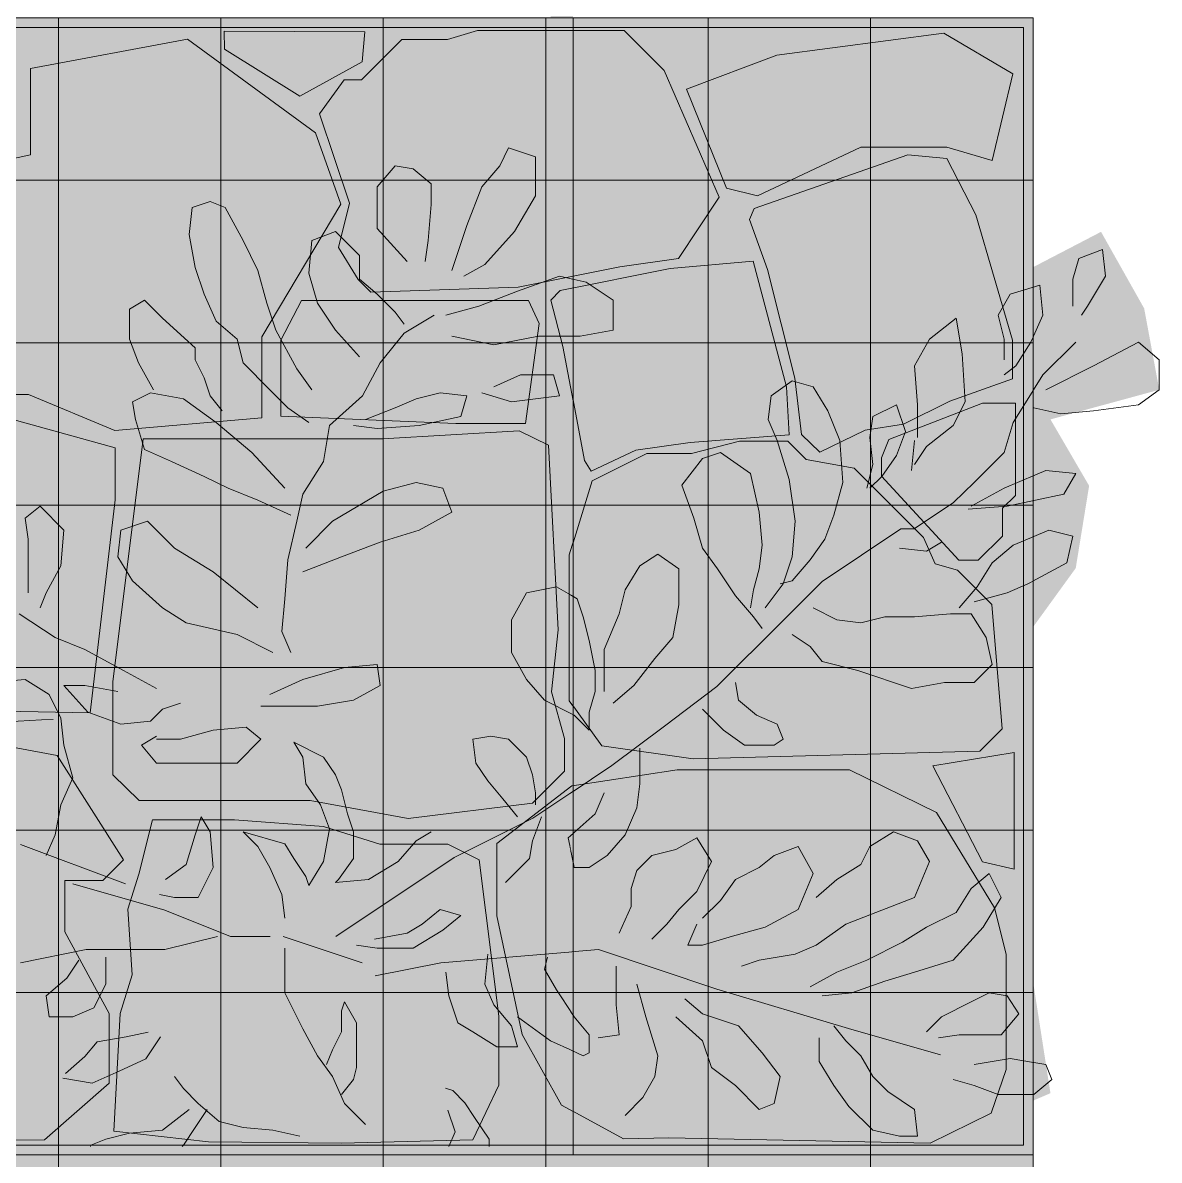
# Model space of a CAD drawing. Header units: centimetres. Extents: x -4381 to 5639, y -3920 to 4826.
# Drawn here: x 191.246 to 191.989, y 5.41 to 6.153 of the extents above; entities that cross this region are included whole.
import ezdxf
from ezdxf.xclip import XClip

# ---------------------------------------------------------------- set-up
doc = ezdxf.new("R2010")
doc.units = ezdxf.units.CM
doc.header["$MEASUREMENT"] = 0
doc.header["$XCLIPFRAME"] = 0
doc.set_wipeout_variables(frame=1)
doc.linetypes.add('Wipeout_Contour', pattern=[100, 0, -100])
for name, color, linetype, lineweight, true_color in [('00-TREES_Pen_No__184', 7, 'Continuous', 5, 0xc5d295), ('cad-block.com_Pen_No__62', 7, 'Continuous', 5, 0xaaaaaa), ('hatch stone_Pen_No__254', 7, 'Continuous', 13, 0xe8e8e8), ('Mur de clôture_Pen_No__178', 7, 'Continuous', 5, 0xbda888)]:
    doc.layers.add(name, color=color, linetype=linetype, lineweight=lineweight, true_color=true_color)
for name, color, linetype, lineweight in [('0_Pen_No__1', 7, 'Continuous', 5), ('Mur de clôture_Pen_No__1', 7, 'Continuous', 5), ('Mur de clôture_Pen_No__2', 8, 'Continuous', 5), ('Mur de clôture_Pen_No__7', 7, 'Continuous', 5), ('net_Pen_No__1', 7, 'Continuous', 5)]:
    doc.layers.add(name, color=color, linetype=linetype, lineweight=lineweight)
doc.layers.add('Drawing & Figure', color=7, linetype='Continuous')
doc.layers.add('Mur de clôture', color=7, linetype='Continuous')

# ---------------------------------------------------------------- blocks, each defined once
blk = doc.blocks.new('Drawing_15_15', base_point=(-267.67341, 10.61787))
at = {"layer": 'hatch stone_Pen_No__254', "linetype": 'Continuous', "ltscale": 10}
for points in [[(191.20504, 5.91005), (191.25031, 5.91005), (191.30668, 5.88656), (191.40262, 5.89481), (191.40262, 5.94782), (191.45423, 6.03441), (191.43775, 6.08115), (191.35406, 6.1422), (191.25153, 6.12313), (191.25161, 6.06662), (191.20788, 6.0574), (191.19728, 6.0038), (191.19123, 5.98993)], [(191.37797, 6.1475), (191.3782, 6.13576), (191.42745, 6.10501), (191.4682, 6.12752), (191.46991, 6.14709)], [(191.47398, 5.97694), (191.57019, 5.98021), (191.63668, 5.99355), (191.67501, 5.99885), (191.70149, 6.03909), (191.66566, 6.12175), (191.63953, 6.14788), (191.54356, 6.14788), (191.5241, 6.14211), (191.49423, 6.14211), (191.46789, 6.11577), (191.45659, 6.11577), (191.44041, 6.09361), (191.45994, 6.03513), (191.45276, 6.00617), (191.46559, 5.98533)], [(191.72651, 6.04002), (191.79414, 6.07178), (191.85031, 6.07178), (191.87989, 6.06296), (191.89358, 6.11972), (191.84836, 6.14616), (191.73919, 6.1319), (191.68026, 6.10972), (191.70627, 6.04497)], [(191.75535, 5.88399), (191.76742, 5.87249), (191.79705, 5.88682), (191.82198, 5.89058), (191.85233, 5.90577), (191.89323, 5.92031), (191.89323, 5.9456), (191.8692, 6.02751), (191.85037, 6.06421), (191.8248, 6.06672), (191.72449, 6.03169), (191.72132, 6.02449), (191.7331, 5.99178), (191.75108, 5.92077)], [(191.61359, 5.86684), (191.61782, 5.85999), (191.64715, 5.8736), (191.68261, 5.87865), (191.74733, 5.88373), (191.74554, 5.91503), (191.72369, 5.9972), (191.6695, 5.99241), (191.59767, 5.97794), (191.59148, 5.97175), (191.59932, 5.94138)], [(191.4152, 5.896), (191.52955, 5.89116), (191.57499, 5.89116), (191.5839, 5.95643), (191.57706, 5.97144), (191.42867, 5.97144), (191.4152, 5.94553)], [(191.16558, 5.70439), (191.29051, 5.702), (191.3069, 5.84113), (191.3069, 5.87529), (191.20213, 5.90416), (191.13422, 5.95207), (191.11869, 5.9566), (191.06511, 5.92218), (191.0082, 5.8391), (191.0082, 5.73972), (191.02029, 5.72178), (191.07625, 5.69866), (191.09975, 5.71039)], [(191.80771, 5.85677), (191.85822, 5.80173), (191.87092, 5.80173), (191.88673, 5.81754), (191.88673, 5.83569), (191.89518, 5.84414), (191.89518, 5.90441), (191.87367, 5.90441), (191.81244, 5.88058), (191.80771, 5.86875)], [(191.30542, 5.66158), (191.32252, 5.64479), (191.43425, 5.64479), (191.49837, 5.633), (191.57953, 5.64306), (191.60043, 5.66396), (191.60043, 5.68522), (191.59189, 5.71575), (191.59634, 5.75621), (191.59003, 5.87696), (191.57079, 5.88638), (191.48151, 5.88109), (191.32514, 5.88109), (191.30542, 5.72226)], [(191.68456, 5.67191), (191.87182, 5.677), (191.88648, 5.69165), (191.87983, 5.77289), (191.85742, 5.7953), (191.84278, 5.79936), (191.83514, 5.81661), (191.78984, 5.8619), (191.7584, 5.86759), (191.74648, 5.87951), (191.71479, 5.87951), (191.6834, 5.87145), (191.6544, 5.87145), (191.61867, 5.85354), (191.60352, 5.80531), (191.60352, 5.70979), (191.62494, 5.68051)], [(191.05058, 5.46297), (191.05836, 5.4291), (191.13914, 5.4218), (191.26058, 5.42299), (191.30285, 5.46), (191.30285, 5.50556), (191.27403, 5.55889), (191.27403, 5.59248), (191.2988, 5.59248), (191.31221, 5.60589), (191.26898, 5.67411), (191.18476, 5.68984), (191.1137, 5.70153), (191.09558, 5.69646), (191.08666, 5.68173), (191.08666, 5.61345), (191.07041, 5.57088)], [(191.84117, 5.66728), (191.87369, 5.60464), (191.89431, 5.59981), (191.89431, 5.67605)], [(191.8395, 5.42087), (191.87928, 5.44035), (191.88905, 5.46884), (191.88905, 5.5442), (191.8814, 5.5745), (191.84365, 5.63691), (191.78677, 5.66467), (191.67413, 5.66467), (191.60517, 5.65436), (191.55618, 5.61661), (191.55618, 5.56945), (191.57281, 5.49172), (191.59846, 5.4455), (191.63902, 5.42362), (191.66863, 5.42427)], [(191.30605, 5.42871), (191.36782, 5.42172), (191.45482, 5.42072), (191.54069, 5.42295), (191.55748, 5.45864), (191.55748, 5.50371), (191.54463, 5.60596), (191.52426, 5.61609), (191.47987, 5.61609), (191.44292, 5.62768), (191.38486, 5.632), (191.33123, 5.632), (191.32228, 5.59651), (191.31518, 5.57377), (191.31805, 5.53086), (191.31007, 5.50543)]]:
    blk.add_hatch(color=256, dxfattribs=at).paths.add_polyline_path(points)
at = {"layer": '0_Pen_No__1', "linetype": 'Continuous', "ltscale": 10}
for p, q in [((191.9365, 5.99903), (191.9521, 6.00488)), ((191.9521, 6.00488), (191.95405, 5.98732)), ((191.9326, 5.98537), (191.9365, 5.99903)), ((191.9326, 5.9678), (191.9326, 5.98537)), ((191.95405, 5.98732), (191.94235, 5.9678)), ((191.91115, 5.98146), (191.9131, 5.96195)), ((191.94235, 5.9678), (191.93845, 5.96195)), ((191.9131, 5.92291), (191.93455, 5.94438)), ((191.94625, 5.92877), (191.97551, 5.94438)), ((191.97551, 5.94438), (191.98916, 5.93267)), ((191.98916, 5.93267), (191.98916, 5.91316)), ((191.91505, 5.91316), (191.94625, 5.92877)), ((191.98916, 5.91316), (191.97551, 5.9034)), ((191.97551, 5.9034), (191.94625, 5.89949)), ((191.94625, 5.89949), (191.9248, 5.89754)), ((191.91505, 5.86046), (191.93455, 5.85851)), ((191.93455, 5.85851), (191.92675, 5.84485)), ((191.917, 5.82143), (191.9326, 5.81753)), ((191.9326, 5.81753), (191.9287, 5.79996)), ((191.91505, 5.47209), (191.91895, 5.46234))]:
    blk.add_line(p, q, dxfattribs=at)
at = {"color": 254, "linetype": 'Wipeout_Contour', "lineweight": 0, "ltscale": 1149.484618}
blk.add_wipeout([(191.59154, 6.15622), (191.60437, 6.15622), (191.60437, 5.41306), (191.60609, 5.41306), (191.60609, 6.15622), (191.59154, 9.65622)], dxfattribs=at).dxf.layer = 'Mur de clôture'
at = {"layer": 'Mur de clôture_Pen_No__2', "linetype": 'Continuous', "ltscale": 10}
blk.add_hatch(color=256, dxfattribs=at).paths.add_polyline_path([(191.59154, 6.15622), (191.60437, 6.15622), (191.60437, 5.41306), (191.60609, 5.41306), (191.60609, 6.15622), (191.59154, 9.65622)])
at = {"color": 254, "linetype": 'Wipeout_Contour', "lineweight": 0, "ltscale": 767.249162}
blk.add_wipeout([(191.60609, 6.15622), (191.60609, 2.14613), (191.90672, 2.11911), (191.90672, 6.15622)], dxfattribs=at).dxf.layer = 'Mur de clôture'
at = {"layer": 'Mur de clôture_Pen_No__178', "linetype": 'Continuous', "ltscale": 10}
blk.add_hatch(color=256, dxfattribs=at).paths.add_polyline_path([(191.60609, 6.15622), (191.60609, 2.14613), (191.90672, 2.11911), (191.90672, 6.15622)])
at = {"layer": '0_Pen_No__1', "linetype": 'Continuous', "ltscale": 10}
for p, q in [((191.61469, 5.98341), (191.63225, 5.9717)), ((191.89164, 5.97561), (191.91115, 5.98146)), ((191.63225, 5.9717), (191.63225, 5.95219)), ((191.88384, 5.96195), (191.89164, 5.97561)), ((191.83898, 5.94633), (191.85654, 5.95999)), ((191.85654, 5.95999), (191.86044, 5.93658)), ((191.88774, 5.94633), (191.88384, 5.96195)), ((191.9131, 5.96195), (191.90529, 5.94438)), ((191.63225, 5.95219), (191.61079, 5.94828)), ((191.82923, 5.92877), (191.83898, 5.94633)), ((191.88774, 5.93267), (191.88774, 5.94633)), ((191.90529, 5.94438), (191.89554, 5.92877)), ((191.86044, 5.93658), (191.86239, 5.90535)), ((191.83118, 5.9034), (191.82923, 5.92877)), ((191.89554, 5.92877), (191.88774, 5.92291)), ((191.73561, 5.90925), (191.74927, 5.91901)), ((191.74927, 5.91901), (191.76292, 5.91511)), ((191.89359, 5.89169), (191.9131, 5.92291)), ((191.76292, 5.91511), (191.77267, 5.89949)), ((191.73366, 5.89364), (191.73561, 5.90925)), ((191.80193, 5.89559), (191.81753, 5.9034)), ((191.81753, 5.9034), (191.82338, 5.88583)), ((191.83118, 5.88193), (191.83118, 5.9034)), ((191.86239, 5.90535), (191.85459, 5.88974)), ((191.77267, 5.89949), (191.78047, 5.87998)), ((191.79998, 5.88193), (191.80193, 5.89559)), ((191.9248, 5.89754), (191.90725, 5.90145)), ((191.73952, 5.87998), (191.73366, 5.89364)), ((191.85459, 5.88974), (191.83703, 5.87608)), ((191.88774, 5.87217), (191.89359, 5.89169)), ((191.80193, 5.86437), (191.79998, 5.88193)), ((191.82338, 5.88583), (191.81753, 5.87022)), ((191.74732, 5.85461), (191.73952, 5.87998)), ((191.78047, 5.87998), (191.78242, 5.85266)), ((191.82923, 5.87998), (191.82728, 5.86046)), ((191.83703, 5.87608), (191.82923, 5.86437)), ((191.6771, 5.85071), (191.69076, 5.86827)), ((191.69076, 5.86827), (191.70246, 5.87217)), ((191.70246, 5.87217), (191.72196, 5.85851)), ((191.81753, 5.87022), (191.80778, 5.85656)), ((191.86824, 5.85266), (191.88774, 5.87217)), ((191.72196, 5.85851), (191.72781, 5.83314)), ((191.79803, 5.84875), (191.80193, 5.86437)), ((191.88774, 5.84875), (191.91505, 5.86046)), ((191.75122, 5.82729), (191.74732, 5.85461)), ((191.78242, 5.85266), (191.77657, 5.83119)), ((191.80778, 5.85656), (191.79998, 5.84875)), ((191.85473, 5.83954), (191.86824, 5.85266)), ((191.68491, 5.82924), (191.6771, 5.85071)), ((191.86629, 5.83704), (191.88774, 5.84875)), ((191.92675, 5.84485), (191.88969, 5.83704)), ((191.82896, 5.82234), (191.85473, 5.83954)), ((191.88969, 5.83704), (191.86434, 5.83509)), ((191.69076, 5.80972), (191.68491, 5.82924)), ((191.72781, 5.83314), (191.72976, 5.81167)), ((191.77657, 5.83119), (191.77072, 5.81558)), ((191.74927, 5.80387), (191.75122, 5.82729)), ((191.76883, 5.78796), (191.82037, 5.82234)), ((191.82037, 5.82234), (191.82896, 5.82234)), ((191.89359, 5.81167), (191.917, 5.82143)), ((191.77072, 5.81558), (191.76097, 5.80192)), ((191.70051, 5.79606), (191.69076, 5.80972)), ((191.72976, 5.81167), (191.72781, 5.79606)), ((191.81948, 5.80972), (191.83703, 5.80777)), ((191.83703, 5.80777), (191.84678, 5.81362)), ((191.87994, 5.79996), (191.89359, 5.81167)), ((191.6498, 5.79801), (191.6615, 5.80582)), ((191.6615, 5.80582), (191.67515, 5.79606)), ((191.74342, 5.7863), (191.74927, 5.80387)), ((191.76097, 5.80192), (191.74927, 5.78825)), ((191.87019, 5.78435), (191.87994, 5.79996)), ((191.9287, 5.79996), (191.90334, 5.7863)), ((191.64005, 5.7824), (191.6498, 5.79801)), ((191.67515, 5.79606), (191.67515, 5.77264)), ((191.71221, 5.7785), (191.70051, 5.79606)), ((191.72781, 5.79606), (191.72391, 5.7824)), ((191.73171, 5.77069), (191.74342, 5.7863)), ((191.74927, 5.78825), (191.74147, 5.7863)), ((191.74307, 5.76218), (191.76883, 5.78796)), ((191.85849, 5.77069), (191.87019, 5.78435)), ((191.90334, 5.7863), (191.88969, 5.78045)), ((191.60884, 5.77654), (191.61274, 5.76483)), ((191.63615, 5.76679), (191.64005, 5.7824)), ((191.72391, 5.76483), (191.71221, 5.7785)), ((191.72391, 5.7824), (191.72196, 5.77069)), ((191.88969, 5.78045), (191.86824, 5.77459)), ((191.67515, 5.77264), (191.67125, 5.75117)), ((191.76292, 5.77069), (191.77852, 5.76288)), ((191.61274, 5.76483), (191.61664, 5.74922)), ((191.6264, 5.74337), (191.63615, 5.76679)), ((191.70012, 5.7192), (191.74307, 5.76218)), ((191.72976, 5.75703), (191.72391, 5.76483)), ((191.77852, 5.76288), (191.79413, 5.76093)), ((191.79413, 5.76093), (191.80973, 5.76483)), ((191.80973, 5.76483), (191.82923, 5.76483)), ((191.82923, 5.76483), (191.85264, 5.76679)), ((191.85264, 5.76679), (191.86629, 5.76679)), ((191.86629, 5.76679), (191.87604, 5.75117)), ((191.61664, 5.74922), (191.61859, 5.73946)), ((191.67125, 5.75117), (191.65955, 5.73751)), ((191.76097, 5.74532), (191.74927, 5.75312)), ((191.87604, 5.75117), (191.87994, 5.73361)), ((191.61859, 5.73946), (191.62054, 5.72971)), ((191.6264, 5.72775), (191.6264, 5.74337)), ((191.76877, 5.73556), (191.76097, 5.74532)), ((191.65955, 5.73751), (191.6459, 5.71995)), ((191.79217, 5.72971), (191.76877, 5.73556)), ((191.87994, 5.73361), (191.86824, 5.7219)), ((191.62054, 5.72971), (191.62054, 5.71604)), ((191.6264, 5.71604), (191.6264, 5.72775)), ((191.82728, 5.718), (191.79217, 5.72971)), ((191.6459, 5.71995), (191.63225, 5.70824)), ((191.66576, 5.69341), (191.70012, 5.7192)), ((191.71416, 5.71019), (191.71221, 5.7219)), ((191.84873, 5.7219), (191.82728, 5.718)), ((191.86824, 5.7219), (191.84873, 5.7219)), ((191.62054, 5.71604), (191.61664, 5.70238)), ((191.72586, 5.70043), (191.71416, 5.71019)), ((191.61664, 5.70238), (191.61664, 5.69067)), ((191.69076, 5.70433), (191.70441, 5.69067)), ((191.73952, 5.69458), (191.72586, 5.70043)), ((191.6314, 5.66763), (191.66576, 5.69341)), ((191.70441, 5.69067), (191.71806, 5.68092)), ((191.74342, 5.68482), (191.73952, 5.69458)), ((191.71806, 5.68092), (191.73757, 5.68092)), ((191.73757, 5.68092), (191.74342, 5.68482)), ((191.6498, 5.66921), (191.6498, 5.67896)), ((191.6498, 5.65555), (191.6498, 5.66921)), ((191.64785, 5.63993), (191.6498, 5.65555)), ((191.6264, 5.64969), (191.62054, 5.63603)), ((191.64005, 5.62237), (191.64785, 5.63993)), ((191.62835, 5.60871), (191.64005, 5.62237)), ((191.6732, 5.61261), (191.68686, 5.62042)), ((191.68686, 5.62042), (191.69661, 5.6048)), ((191.79998, 5.61456), (191.81558, 5.62432)), ((191.81558, 5.62432), (191.83118, 5.61846)), ((191.73757, 5.60871), (191.75317, 5.61456)), ((191.75317, 5.61456), (191.76292, 5.597)), ((191.79413, 5.60285), (191.79998, 5.61456)), ((191.83118, 5.61846), (191.83898, 5.6048)), ((191.61664, 5.6009), (191.62835, 5.60871)), ((191.64785, 5.59895), (191.6576, 5.60871)), ((191.6576, 5.60871), (191.6732, 5.61261)), ((191.72781, 5.6009), (191.73757, 5.60871)), ((191.64395, 5.58724), (191.64785, 5.59895)), ((191.69661, 5.6048), (191.68686, 5.58529)), ((191.71221, 5.59309), (191.72781, 5.6009)), ((191.77852, 5.59309), (191.79413, 5.60285)), ((191.83898, 5.6048), (191.82923, 5.58138)), ((191.70246, 5.57943), (191.71221, 5.59309)), ((191.76292, 5.597), (191.75317, 5.57358)), ((191.76487, 5.58138), (191.77852, 5.59309)), ((191.86629, 5.58724), (191.87799, 5.597)), ((191.87799, 5.597), (191.88579, 5.58138)), ((191.64395, 5.57553), (191.64395, 5.58724)), ((191.68686, 5.58529), (191.67515, 5.57358)), ((191.85654, 5.57163), (191.86629, 5.58724)), ((191.69076, 5.56772), (191.70246, 5.57943)), ((191.82923, 5.58138), (191.80388, 5.57163)), ((191.88579, 5.58138), (191.87409, 5.56187)), ((191.63615, 5.55797), (191.64395, 5.57553)), ((191.67515, 5.57358), (191.66735, 5.56382)), ((191.75317, 5.57358), (191.73171, 5.56187)), ((191.80388, 5.57163), (191.78437, 5.56382)), ((191.83703, 5.56187), (191.85654, 5.57163)), ((191.66735, 5.56382), (191.65955, 5.55601)), ((191.68101, 5.55016), (191.68686, 5.56382)), ((191.73171, 5.56187), (191.71026, 5.55601)), ((191.78437, 5.56382), (191.76487, 5.55016)), ((191.82143, 5.55211), (191.83703, 5.56187)), ((191.87409, 5.56187), (191.85459, 5.5404)), ((191.65955, 5.55601), (191.6576, 5.55406)), ((191.71026, 5.55601), (191.69076, 5.55016)), ((191.62281, 5.54729), (191.70012, 5.52151)), ((191.69076, 5.55016), (191.68101, 5.55016)), ((191.76487, 5.55016), (191.75122, 5.5443)), ((191.79803, 5.5404), (191.82143, 5.55211)), ((191.72781, 5.5404), (191.71611, 5.5365)), ((191.75122, 5.5443), (191.72781, 5.5404)), ((191.77852, 5.53259), (191.79803, 5.5404)), ((191.85459, 5.5404), (191.82923, 5.53259)), ((191.6342, 5.52479), (191.6342, 5.5365)), ((191.76097, 5.52284), (191.77852, 5.53259)), ((191.82923, 5.53259), (191.80973, 5.52674)), ((191.6342, 5.51113), (191.6342, 5.52479)), ((191.64785, 5.52479), (191.6537, 5.50332)), ((191.80973, 5.52674), (191.78827, 5.51893)), ((191.70012, 5.52151), (191.78601, 5.49572)), ((191.78827, 5.51893), (191.76877, 5.51698)), ((191.86629, 5.51308), (191.87799, 5.51893)), ((191.87799, 5.51893), (191.88969, 5.51698)), ((191.88969, 5.51698), (191.89749, 5.50527)), ((191.63615, 5.49161), (191.6342, 5.51113)), ((191.69076, 5.50527), (191.67906, 5.51503)), ((191.84678, 5.50332), (191.86629, 5.51308)), ((191.6537, 5.50332), (191.6615, 5.47795)), ((191.6732, 5.50332), (191.69076, 5.48771)), ((191.71416, 5.49747), (191.69076, 5.50527)), ((191.83703, 5.49356), (191.84678, 5.50332)), ((191.89749, 5.50527), (191.88579, 5.49161)), ((191.72976, 5.4799), (191.71416, 5.49747)), ((191.78437, 5.48771), (191.77657, 5.49747)), ((191.78601, 5.49572), (191.84614, 5.47853)), ((191.61664, 5.4799), (191.61664, 5.49161)), ((191.6225, 5.48966), (191.63615, 5.49161)), ((191.69076, 5.48771), (191.69661, 5.47014)), ((191.76682, 5.48966), (191.76682, 5.47405)), ((191.79413, 5.47795), (191.78437, 5.48771)), ((191.85849, 5.49161), (191.84483, 5.48966)), ((191.88579, 5.49161), (191.85849, 5.49161)), ((191.61274, 5.47795), (191.61664, 5.4799)), ((191.74147, 5.46429), (191.72976, 5.4799)), ((191.6615, 5.47795), (191.65955, 5.46429)), ((191.76682, 5.47405), (191.77657, 5.45843)), ((191.80193, 5.46429), (191.79413, 5.47795)), ((191.86824, 5.47209), (191.89164, 5.476)), ((191.89164, 5.476), (191.91505, 5.47209)), ((191.65955, 5.46429), (191.65175, 5.45063)), ((191.69661, 5.47014), (191.71221, 5.45843)), ((191.73757, 5.44672), (191.74147, 5.46429)), ((191.81168, 5.45453), (191.80193, 5.46429)), ((191.71221, 5.45843), (191.72781, 5.44282)), ((191.77657, 5.45843), (191.78632, 5.44477)), ((191.86824, 5.45843), (191.85459, 5.46234)), ((191.88384, 5.45258), (191.86824, 5.45843)), ((191.91895, 5.46234), (191.90725, 5.45258)), ((191.65175, 5.45063), (191.64005, 5.43892)), ((191.82923, 5.44282), (191.81168, 5.45453)), ((191.90725, 5.45258), (191.88384, 5.45258)), ((191.72781, 5.44282), (191.73757, 5.44672)), ((191.78632, 5.44477), (191.80193, 5.42916)), ((191.83118, 5.42526), (191.82923, 5.44282)), ((191.80193, 5.42916), (191.81948, 5.42526)), ((191.81948, 5.42526), (191.83118, 5.42526))]:
    blk.add_line(p, q, dxfattribs=at)
at = {"layer": 'cad-block.com_Pen_No__62', "linetype": 'Continuous', "ltscale": 10, "flags": 128}
for points in [[(191.72651, 6.04002), (191.70627, 6.04497), (191.68026, 6.10972), (191.73919, 6.1319), (191.84836, 6.14616), (191.89358, 6.11972), (191.87989, 6.06296), (191.85031, 6.07178), (191.79414, 6.07178), (191.72651, 6.04002)], [(191.75535, 5.88399), (191.75108, 5.92077), (191.7331, 5.99178), (191.72132, 6.02449), (191.72449, 6.03169), (191.8248, 6.06672), (191.85037, 6.06421), (191.8692, 6.02751), (191.89323, 5.9456), (191.89323, 5.92031), (191.85233, 5.90577), (191.82198, 5.89058), (191.79705, 5.88682), (191.76742, 5.87249), (191.75535, 5.88399)], [(191.80771, 5.85677), (191.80771, 5.86875), (191.81244, 5.88058), (191.87367, 5.90441), (191.89518, 5.90441), (191.89518, 5.87037), (191.89518, 5.84414), (191.88673, 5.83569), (191.88673, 5.81754), (191.87092, 5.80173), (191.85822, 5.80173), (191.80771, 5.85677)], [(191.84117, 5.66728), (191.87369, 5.60464), (191.89431, 5.59981), (191.89431, 5.67605), (191.84117, 5.66728)]]:
    blk.add_lwpolyline(points, close=True, dxfattribs=at)
at = {"layer": 'Mur de clôture_Pen_No__7', "linetype": 'Continuous', "ltscale": 10}
blk.add_line((191.90672, 6.15622), (191.90672, 2.11911), dxfattribs=at)
at = {"layer": 'net_Pen_No__1', "linetype": 'Continuous', "ltscale": 10, "flags": 128}
for points in [[(191.69439, 6.15622), (191.69439, 5.41306)], [(191.80055, 6.15622), (191.80055, 5.41306)], [(191.69439, 5.41306), (191.69439, 4.6699)], [(191.80055, 5.41306), (191.80055, 4.6699)]]:
    blk.add_lwpolyline(points, dxfattribs=at)
at = {"color": 254, "linetype": 'Wipeout_Contour', "lineweight": 0, "ltscale": 1671.77046}
blk.add_wipeout([(179.48533, 5.41306), (179.48533, 3.18267), (181.1878, 3.00308), (181.46189, 2.98966), (187.42523, 2.53764), (187.80619, 2.50145), (191.56927, 2.14944), (191.60609, 2.14613), (191.60609, 5.41306)], dxfattribs=at).dxf.layer = 'Mur de clôture'
at = {"layer": 'Mur de clôture_Pen_No__178', "linetype": 'Continuous', "ltscale": 10}
blk.add_hatch(color=256, dxfattribs=at).paths.add_polyline_path([(179.48533, 5.41306), (179.48533, 3.18267), (181.1878, 3.00308), (181.46189, 2.98966), (187.42523, 2.53764), (187.80619, 2.50145), (191.56927, 2.14944), (191.60609, 2.14613), (191.60609, 5.41306)])
at = {"color": 254, "linetype": 'Wipeout_Contour', "lineweight": 0, "ltscale": 742.542426}
blk.add_wipeout([(179.48533, 5.41306), (191.60437, 5.41306), (191.60437, 6.15622), (179.48533, 6.15622)], dxfattribs=at).dxf.layer = 'Mur de clôture'
at = {"layer": '00-TREES_Pen_No__184', "linetype": 'Continuous', "lineweight": 0, "ltscale": 10, "true_color": 0xadd995}
h = blk.add_hatch(color=81, dxfattribs=at)
h.paths.add_polyline_path([(190.73106, 5.41868), (190.98831, 5.41868), (191.02947, 5.43926), (191.05808, 5.41868), (191.12345, 5.41868), (191.12859, 5.42209), (191.13144, 5.41868), (191.22315, 5.41868), (191.2408, 5.45799), (191.2489, 5.46447), (191.26348, 5.45394), (191.26348, 5.41868), (191.59544, 5.41868), (191.58658, 5.42497), (191.74029, 5.43922), (191.78755, 5.42526), (191.81948, 5.42526), (191.8656, 5.43093), (191.91806, 5.45342), (191.9064, 5.52827), (191.88987, 5.59535), (191.78974, 5.62452), (191.69447, 5.62452), (191.65461, 5.62452), (191.67038, 5.63235), (191.65522, 5.63089), (191.66689, 5.64644), (191.68536, 5.66978), (191.70869, 5.67184), (191.74987, 5.67184), (191.74342, 5.68482), (191.7291, 5.73199), (191.76216, 5.72519), (191.83885, 5.70633), (191.87403, 5.71299), (191.93459, 5.79659), (191.94334, 5.85044), (191.91806, 5.8938), (191.98916, 5.91316), (191.97931, 5.96633), (191.95112, 6.01639), (191.85488, 5.96631), (191.81404, 5.94824), (191.74308, 5.92685), (191.69787, 5.88165), (191.67139, 5.84211), (191.68147, 5.80102), (191.64295, 5.80825), (191.59045, 5.79464), (191.5702, 5.77057), (191.56594, 5.74142), (191.5642, 5.72367), (191.5574, 5.69645), (191.54186, 5.67458), (191.52143, 5.64785), (191.46611, 5.59253), (191.45867, 5.63603), (191.4456, 5.67993), (191.47428, 5.70861), (191.48351, 5.73534), (191.43588, 5.73534), (191.42421, 5.77909), (191.44799, 5.80126), (191.49161, 5.81716), (191.52693, 5.83314), (191.52108, 5.84875), (191.4806, 5.85589), (191.44486, 5.87707), (191.53795, 5.887), (191.57645, 5.90666), (191.62253, 5.94121), (191.62253, 5.98907), (191.59598, 6.05876), (191.54865, 6.07073), (191.48302, 6.05153), (191.43393, 6.02601), (191.41644, 5.99764), (191.3904, 6.01074), (191.36394, 6.05226), (191.3513, 6.03087), (191.34741, 6.00463), (191.34158, 5.97741), (191.30367, 5.95407), (191.31824, 5.90535), (191.3163, 5.87727), (191.34644, 5.84714), (191.39408, 5.82575), (191.39408, 5.80436), (191.33847, 5.8168), (191.32285, 5.82557), (191.31728, 5.80242), (191.33113, 5.77665), (191.33113, 5.73534), (191.29209, 5.74064), (191.27338, 5.82143), (191.24116, 5.85365), (191.21617, 5.89963), (191.14869, 5.91939), (191.13493, 5.91359), (191.13493, 5.86561), (191.14132, 5.82672), (191.12906, 5.80192), (191.16653, 5.76444), (191.15784, 5.75284), (191.07487, 5.78653), (191.02077, 5.81603), (190.94768, 5.84485), (190.91454, 5.87798), (190.87592, 5.83936), (190.87592, 5.77228), (190.9084, 5.71241), (190.96439, 5.67896), (191.08225, 5.66335), (191.17243, 5.63132), (191.23464, 5.59632), (191.26089, 5.5623), (191.16221, 5.61651), (191.08225, 5.61651), (191.04995, 5.60158), (191.06318, 5.58191), (191.10743, 5.55589), (191.02567, 5.55143), (190.97738, 5.56175), (190.96835, 5.57246), (190.89828, 5.55355), (190.79134, 5.50397), (190.7544, 5.46703)])
h.paths.add_polyline_path([(191.47679, 5.5301), (191.53083, 5.49942), (191.55061, 5.48918), (191.56071, 5.45677), (191.52265, 5.45677), (191.504, 5.48383)], flags=0)
at = {"layer": 'Mur de clôture_Pen_No__178', "linetype": 'Continuous', "ltscale": 10}
blk.add_hatch(color=256, dxfattribs=at).paths.add_polyline_path([(179.48533, 5.41306), (191.60437, 5.41306), (191.60437, 6.15622), (179.48533, 6.15622)])
at = {"layer": '0_Pen_No__1', "linetype": 'Continuous', "ltscale": 10}
for p, q in [((191.55813, 6.05953), (191.56398, 6.07124)), ((191.56398, 6.07124), (191.58154, 6.06538)), ((191.47817, 6.04587), (191.48987, 6.05953)), ((191.48987, 6.05953), (191.50157, 6.05757)), ((191.54643, 6.04587), (191.55813, 6.05953)), ((191.58154, 6.06538), (191.58154, 6.04001)), ((191.50157, 6.05757), (191.51328, 6.04782)), ((191.47817, 6.01854), (191.47817, 6.04587)), ((191.51328, 6.04782), (191.51328, 6.03416)), ((191.53668, 6.02049), (191.54643, 6.04587)), ((191.58154, 6.04001), (191.56789, 6.01659)), ((191.35725, 6.0322), (191.3553, 6.01464)), ((191.36895, 6.03611), (191.35725, 6.0322)), ((191.3787, 6.0322), (191.36895, 6.03611)), ((191.3904, 6.01074), (191.3787, 6.0322)), ((191.51328, 6.03416), (191.51133, 6.01074)), ((191.3553, 6.01464), (191.3592, 5.99317)), ((191.43526, 6.01074), (191.45087, 6.01659)), ((191.45087, 6.01659), (191.46647, 6.00098)), ((191.49767, 5.99707), (191.47817, 6.01854)), ((191.52693, 5.99122), (191.53668, 6.02049)), ((191.56789, 6.01659), (191.54838, 5.99512)), ((191.40016, 5.99122), (191.3904, 6.01074)), ((191.43331, 5.98927), (191.43526, 6.01074)), ((191.51133, 6.01074), (191.50938, 5.99707)), ((191.46647, 6.00098), (191.46647, 5.98537)), ((191.3592, 5.99317), (191.36505, 5.97561)), ((191.54838, 5.99512), (191.53473, 5.98732)), ((191.40601, 5.96975), (191.40016, 5.99122)), ((191.43916, 5.96975), (191.43331, 5.98927)), ((191.46647, 5.98537), (191.47817, 5.97561)), ((191.56984, 5.97756), (191.59714, 5.98732)), ((191.59714, 5.98732), (191.61469, 5.98341)), ((191.54448, 5.9678), (191.56984, 5.97756)), ((191.31629, 5.96585), (191.32604, 5.9717)), ((191.32604, 5.9717), (191.33775, 5.95999)), ((191.36505, 5.97561), (191.37285, 5.95804)), ((191.47817, 5.97561), (191.48987, 5.9639)), ((191.31629, 5.94633), (191.31629, 5.96585)), ((191.41186, 5.95219), (191.40601, 5.96975)), ((191.45087, 5.95219), (191.43916, 5.96975)), ((191.48987, 5.9639), (191.49572, 5.95609)), ((191.52303, 5.96195), (191.54448, 5.9678)), ((191.33775, 5.95999), (191.3592, 5.94048)), ((191.37285, 5.95804), (191.3865, 5.94633)), ((191.49572, 5.95024), (191.51523, 5.96195)), ((191.42551, 5.92682), (191.41186, 5.95219)), ((191.46647, 5.93462), (191.45087, 5.95219)), ((191.48012, 5.93072), (191.49572, 5.95024)), ((191.55423, 5.94243), (191.52693, 5.94828)), ((191.58349, 5.94828), (191.55423, 5.94243)), ((191.61079, 5.94828), (191.58349, 5.94828)), ((191.32214, 5.93072), (191.31629, 5.94633)), ((191.3592, 5.94048), (191.3592, 5.93267)), ((191.3865, 5.94633), (191.3904, 5.93072)), ((191.3592, 5.93267), (191.36505, 5.92096)), ((191.33189, 5.91316), (191.32214, 5.93072)), ((191.3904, 5.93072), (191.40796, 5.91316)), ((191.43526, 5.91316), (191.42551, 5.92682)), ((191.46842, 5.90925), (191.48012, 5.93072)), ((191.36505, 5.92096), (191.36895, 5.90925)), ((191.55423, 5.91511), (191.57179, 5.92291)), ((191.57179, 5.92291), (191.59324, 5.92291)), ((191.59324, 5.92291), (191.59714, 5.90925)), ((191.32994, 5.9112), (191.31824, 5.90535)), ((191.3514, 5.9073), (191.32994, 5.9112)), ((191.40796, 5.91316), (191.41966, 5.90145)), ((191.50352, 5.9073), (191.51913, 5.9112)), ((191.51913, 5.9112), (191.53668, 5.90925)), ((191.56594, 5.90535), (191.54643, 5.9112)), ((191.31824, 5.90535), (191.32019, 5.89364)), ((191.37285, 5.89169), (191.3514, 5.9073)), ((191.36895, 5.90925), (191.37675, 5.89949)), ((191.44696, 5.88974), (191.46842, 5.90925)), ((191.48987, 5.90145), (191.50352, 5.9073)), ((191.53668, 5.90925), (191.53278, 5.89559)), ((191.59714, 5.90925), (191.56594, 5.90535)), ((191.41966, 5.90145), (191.43331, 5.89169)), ((191.47037, 5.89364), (191.48987, 5.90145)), ((191.53278, 5.89559), (191.50547, 5.88974)), ((191.32019, 5.89364), (191.32604, 5.87412)), ((191.39626, 5.87217), (191.37285, 5.89169)), ((191.44306, 5.86632), (191.44696, 5.88974)), ((191.47817, 5.88779), (191.46257, 5.88974)), ((191.50547, 5.88974), (191.47817, 5.88779)), ((191.32604, 5.87412), (191.3436, 5.86632)), ((191.3436, 5.86632), (191.36505, 5.85656)), ((191.41771, 5.84875), (191.39626, 5.87217)), ((191.42941, 5.84485), (191.44306, 5.86632)), ((191.36505, 5.85656), (191.38065, 5.84875)), ((191.48207, 5.8468), (191.50352, 5.85266)), ((191.50352, 5.85266), (191.52108, 5.84875)), ((191.38065, 5.84875), (191.40016, 5.84095)), ((191.42551, 5.82729), (191.42941, 5.84485)), ((191.44891, 5.82729), (191.48207, 5.8468)), ((191.52108, 5.84875), (191.52693, 5.83314)), ((191.24803, 5.82924), (191.25778, 5.83704)), ((191.25778, 5.83704), (191.27338, 5.82143)), ((191.40016, 5.84095), (191.42161, 5.83119)), ((191.24998, 5.81558), (191.24803, 5.82924)), ((191.52693, 5.83314), (191.50547, 5.82143)), ((191.27338, 5.82143), (191.27143, 5.79801)), ((191.31044, 5.82143), (191.30849, 5.80387)), ((191.32799, 5.82729), (191.31044, 5.82143)), ((191.34555, 5.80972), (191.32799, 5.82729)), ((191.41966, 5.80192), (191.42551, 5.82729)), ((191.43136, 5.80972), (191.44891, 5.82729)), ((191.50547, 5.82143), (191.48012, 5.81362)), ((191.24998, 5.79996), (191.24998, 5.81558)), ((191.3709, 5.79411), (191.34555, 5.80972)), ((191.48012, 5.81362), (191.45477, 5.80387)), ((191.24998, 5.78045), (191.24998, 5.79996)), ((191.30849, 5.80387), (191.31824, 5.78825)), ((191.41771, 5.77654), (191.41966, 5.80192)), ((191.45477, 5.80387), (191.42941, 5.79411)), ((191.27143, 5.79801), (191.26168, 5.78045)), ((191.40016, 5.77069), (191.3709, 5.79411)), ((191.31824, 5.78825), (191.33775, 5.77069)), ((191.57569, 5.78045), (191.59519, 5.78435)), ((191.59519, 5.78435), (191.60884, 5.77654)), ((191.26168, 5.78045), (191.25778, 5.77069)), ((191.41576, 5.75508), (191.41771, 5.77654)), ((191.56594, 5.76288), (191.57569, 5.78045)), ((191.33775, 5.77069), (191.35335, 5.76093)), ((191.24413, 5.76679), (191.26753, 5.75117)), ((191.56594, 5.74142), (191.56594, 5.76288)), ((191.35335, 5.76093), (191.3865, 5.75312)), ((191.42161, 5.74142), (191.41576, 5.75508)), ((191.26753, 5.75117), (191.28704, 5.74337)), ((191.3865, 5.75312), (191.40991, 5.74142)), ((191.28704, 5.74337), (191.31239, 5.72971)), ((191.57569, 5.72385), (191.56594, 5.74142)), ((191.45672, 5.73166), (191.47817, 5.73361)), ((191.47817, 5.73361), (191.48012, 5.71995)), ((191.31239, 5.72971), (191.33384, 5.718)), ((191.42941, 5.72385), (191.45672, 5.73166)), ((191.22658, 5.7219), (191.24803, 5.72385)), ((191.24803, 5.72385), (191.26363, 5.71409)), ((191.28704, 5.71995), (191.27338, 5.71995)), ((191.27338, 5.71995), (191.28899, 5.70238)), ((191.30849, 5.71604), (191.28704, 5.71995)), ((191.40796, 5.71409), (191.42941, 5.72385)), ((191.48012, 5.71995), (191.46257, 5.71019)), ((191.58739, 5.71019), (191.57569, 5.72385)), ((191.26363, 5.71409), (191.27143, 5.69848)), ((191.46257, 5.71019), (191.43916, 5.70629)), ((191.60689, 5.70043), (191.58739, 5.71019)), ((191.28899, 5.70238), (191.31044, 5.69458)), ((191.32994, 5.69653), (191.33775, 5.70433)), ((191.33775, 5.70433), (191.34945, 5.70824)), ((191.41966, 5.70629), (191.40211, 5.70629)), ((191.43916, 5.70629), (191.41966, 5.70629)), ((191.27143, 5.69848), (191.27338, 5.68092)), ((191.31044, 5.69458), (191.32994, 5.69653)), ((191.61664, 5.69067), (191.60689, 5.70043)), ((191.34945, 5.68482), (191.3709, 5.69067)), ((191.3709, 5.69067), (191.39235, 5.69263)), ((191.39235, 5.69263), (191.40211, 5.68482)), ((191.27338, 5.68092), (191.27924, 5.65945)), ((191.32409, 5.68092), (191.33384, 5.68677)), ((191.33384, 5.66921), (191.32409, 5.68092)), ((191.33384, 5.68482), (191.34945, 5.68482)), ((191.40211, 5.68482), (191.3865, 5.66921)), ((191.42941, 5.67311), (191.42356, 5.68287)), ((191.42356, 5.68287), (191.44306, 5.67311)), ((191.54058, 5.68482), (191.55228, 5.68677)), ((191.54253, 5.66921), (191.54058, 5.68482)), ((191.55228, 5.68677), (191.56398, 5.68482)), ((191.56398, 5.68482), (191.57569, 5.67311)), ((191.43136, 5.65555), (191.42941, 5.67311)), ((191.44306, 5.67311), (191.45087, 5.6614)), ((191.57569, 5.67311), (191.57959, 5.6614)), ((191.3592, 5.66921), (191.33384, 5.66921)), ((191.3865, 5.66921), (191.3592, 5.66921)), ((191.55033, 5.6575), (191.54253, 5.66921)), ((191.57986, 5.63325), (191.6314, 5.66763)), ((191.27924, 5.65945), (191.27143, 5.64188)), ((191.45087, 5.6614), (191.45477, 5.65164)), ((191.57959, 5.6614), (191.58154, 5.64969)), ((191.44111, 5.64188), (191.43136, 5.65555)), ((191.45477, 5.65164), (191.45867, 5.63603)), ((191.56008, 5.64579), (191.55033, 5.6575)), ((191.56984, 5.63408), (191.56008, 5.64579)), ((191.58154, 5.64969), (191.58154, 5.64188)), ((191.27143, 5.64188), (191.26753, 5.62237)), ((191.44696, 5.62627), (191.44111, 5.64188)), ((191.45867, 5.63603), (191.46257, 5.62432)), ((191.62054, 5.63603), (191.60299, 5.62042)), ((191.3592, 5.62237), (191.3631, 5.63408)), ((191.3631, 5.63408), (191.36895, 5.62432)), ((191.52833, 5.60746), (191.57986, 5.63325)), ((191.57959, 5.61846), (191.58544, 5.63408)), ((191.26753, 5.62237), (191.26168, 5.60871)), ((191.35335, 5.60285), (191.3592, 5.62237)), ((191.36895, 5.62432), (191.3709, 5.6009)), ((191.40016, 5.61456), (191.3904, 5.62432)), ((191.3904, 5.62432), (191.41771, 5.61651)), ((191.44306, 5.6048), (191.44696, 5.62627)), ((191.46257, 5.62432), (191.46257, 5.60676)), ((191.50352, 5.61846), (191.51328, 5.62432)), ((191.60299, 5.62042), (191.60689, 5.6009)), ((191.24487, 5.61606), (191.31358, 5.59027)), ((191.40796, 5.6009), (191.40016, 5.61456)), ((191.41771, 5.61651), (191.42356, 5.60676)), ((191.49182, 5.6048), (191.50352, 5.61846)), ((191.57764, 5.60676), (191.57959, 5.61846)), ((191.42356, 5.60676), (191.43136, 5.59505)), ((191.45102, 5.55589), (191.52833, 5.60746)), ((191.46257, 5.60676), (191.45282, 5.59309)), ((191.56203, 5.59114), (191.57764, 5.60676)), ((191.3397, 5.59309), (191.35335, 5.60285)), ((191.3709, 5.6009), (191.36115, 5.58138)), ((191.41576, 5.58334), (191.40796, 5.6009)), ((191.43331, 5.58919), (191.44306, 5.6048)), ((191.47232, 5.59309), (191.49182, 5.6048)), ((191.60689, 5.6009), (191.61664, 5.6009)), ((191.43136, 5.59505), (191.43331, 5.58919)), ((191.45282, 5.59309), (191.45087, 5.59114)), ((191.45087, 5.59114), (191.47232, 5.59309)), ((191.27923, 5.59027), (191.33935, 5.57308)), ((191.34555, 5.58138), (191.33579, 5.58334)), ((191.41771, 5.56772), (191.41576, 5.58334)), ((191.36115, 5.58138), (191.34555, 5.58138)), ((191.33935, 5.57308), (191.3823, 5.55589)), ((191.50743, 5.56382), (191.51913, 5.57358)), ((191.51913, 5.57358), (191.53278, 5.56967)), ((191.53278, 5.56967), (191.52108, 5.55992)), ((191.49767, 5.55797), (191.50743, 5.56382)), ((191.33935, 5.54729), (191.37371, 5.55589)), ((191.3823, 5.55589), (191.40807, 5.55589)), ((191.41666, 5.55589), (191.4682, 5.5387)), ((191.47622, 5.55406), (191.49767, 5.55797)), ((191.52108, 5.55992), (191.50157, 5.54821)), ((191.24487, 5.5387), (191.28782, 5.54729)), ((191.28782, 5.54729), (191.33935, 5.54729)), ((191.41771, 5.54821), (191.41771, 5.51893)), ((191.47817, 5.54821), (191.46452, 5.55016)), ((191.50157, 5.54821), (191.47817, 5.54821)), ((191.51974, 5.5387), (191.62281, 5.54729)), ((191.28314, 5.5404), (191.27533, 5.52869)), ((191.30069, 5.52479), (191.30069, 5.54235)), ((191.47679, 5.5301), (191.51974, 5.5387)), ((191.54838, 5.52479), (191.55033, 5.5443)), ((191.58739, 5.53455), (191.58934, 5.54235)), ((191.52303, 5.53259), (191.52498, 5.51698)), ((191.59519, 5.52089), (191.58739, 5.53455)), ((191.27533, 5.52869), (191.26168, 5.51698)), ((191.29289, 5.50917), (191.30069, 5.52479)), ((191.55423, 5.51113), (191.54838, 5.52479)), ((191.26168, 5.51698), (191.26363, 5.50332)), ((191.41771, 5.51893), (191.42941, 5.49551)), ((191.52498, 5.51698), (191.53083, 5.49942)), ((191.60689, 5.50332), (191.59519, 5.52089)), ((191.27924, 5.50332), (191.29289, 5.50917)), ((191.45477, 5.50722), (191.45672, 5.51308)), ((191.45672, 5.51308), (191.46452, 5.49942)), ((191.56594, 5.49747), (191.55423, 5.51113)), ((191.26363, 5.50332), (191.27924, 5.50332)), ((191.45477, 5.50137), (191.45477, 5.50722)), ((191.56984, 5.50332), (191.59129, 5.48771)), ((191.61664, 5.49161), (191.60689, 5.50332)), ((191.42941, 5.49551), (191.43916, 5.47795)), ((191.45477, 5.49356), (191.45477, 5.50137)), ((191.46452, 5.49942), (191.46452, 5.48966)), ((191.53083, 5.49942), (191.54058, 5.49356)), ((191.56984, 5.4838), (191.56594, 5.49747)), ((191.28707, 5.47747), (191.29502, 5.48703)), ((191.29502, 5.48703), (191.31413, 5.49022)), ((191.31413, 5.49022), (191.32845, 5.4934)), ((191.32686, 5.47588), (191.33641, 5.49022)), ((191.44891, 5.48185), (191.45477, 5.49356)), ((191.46452, 5.48966), (191.46452, 5.47014)), ((191.54058, 5.49356), (191.55618, 5.4838)), ((191.59129, 5.48771), (191.61274, 5.47795)), ((191.44501, 5.47209), (191.44891, 5.48185)), ((191.55618, 5.4838), (191.56984, 5.4838)), ((191.27433, 5.46633), (191.28707, 5.47747)), ((191.30935, 5.46792), (191.32686, 5.47588)), ((191.43916, 5.47795), (191.44891, 5.46429)), ((191.29184, 5.45995), (191.30935, 5.46792)), ((191.34555, 5.46429), (191.3514, 5.45648)), ((191.44891, 5.46429), (191.45672, 5.44672)), ((191.46452, 5.47014), (191.46257, 5.46234)), ((191.27274, 5.46314), (191.29184, 5.45995)), ((191.46257, 5.46234), (191.45477, 5.45258)), ((191.3514, 5.45648), (191.36115, 5.44672)), ((191.52742, 5.45518), (191.52265, 5.45677)), ((191.53538, 5.44721), (191.52742, 5.45518)), ((191.3553, 5.44282), (191.33775, 5.42916)), ((191.3592, 5.43111), (191.367, 5.44282)), ((191.36115, 5.44672), (191.3748, 5.43501)), ((191.45672, 5.44672), (191.47037, 5.43306)), ((191.52424, 5.44243), (191.52902, 5.4281)), ((191.54175, 5.43765), (191.53538, 5.44721)), ((191.3748, 5.43501), (191.3904, 5.43111)), ((191.5513, 5.42332), (191.54175, 5.43765)), ((191.31629, 5.42721), (191.30069, 5.4233)), ((191.33775, 5.42916), (191.31629, 5.42721)), ((191.3514, 5.4194), (191.3592, 5.43111)), ((191.3904, 5.43111), (191.40991, 5.42916)), ((191.40991, 5.42916), (191.42746, 5.42526)), ((191.52902, 5.4281), (191.52498, 5.41868)), ((191.30069, 5.4233), (191.29094, 5.4194)), ((191.5513, 5.41868), (191.5513, 5.42332)), ((191.29094, 5.4194), (191.29076, 5.41868)), ((191.35067, 5.41868), (191.3514, 5.4194))]:
    blk.add_line(p, q, dxfattribs=at)
blk.add_arc((191.28463, 5.0885), 0.60943, 91.72003, 136.96424, dxfattribs=at)
at = {"layer": 'cad-block.com_Pen_No__62', "linetype": 'Continuous', "ltscale": 10, "flags": 128}
for points in [[(191.20504, 5.91005), (191.25031, 5.91005), (191.30668, 5.88656), (191.40262, 5.89481), (191.40262, 5.94782), (191.45423, 6.03441), (191.43775, 6.08115), (191.35406, 6.1422), (191.25153, 6.12313), (191.25161, 6.06662), (191.20788, 6.0574), (191.19728, 6.0038), (191.19123, 5.98993), (191.20504, 5.91005)], [(191.37797, 6.1475), (191.3782, 6.13576), (191.42745, 6.10501), (191.4682, 6.12752), (191.46991, 6.14709), (191.37797, 6.1475)], [(191.47398, 5.97694), (191.46559, 5.98533), (191.45276, 6.00617), (191.45994, 6.03513), (191.44041, 6.09361), (191.45659, 6.11577), (191.46789, 6.11577), (191.49423, 6.14211), (191.5241, 6.14211), (191.54356, 6.14788), (191.63953, 6.14788), (191.66566, 6.12175), (191.70149, 6.03909), (191.67501, 5.99885), (191.63668, 5.99355), (191.57019, 5.98021), (191.47398, 5.97694)], [(191.61359, 5.86684), (191.59932, 5.94138), (191.59148, 5.97175), (191.59767, 5.97794), (191.6695, 5.99241), (191.72369, 5.9972), (191.74554, 5.91503), (191.74733, 5.88373), (191.68261, 5.87865), (191.64715, 5.8736), (191.61782, 5.85999), (191.61359, 5.86684)], [(191.4152, 5.896), (191.4152, 5.94553), (191.42867, 5.97144), (191.57706, 5.97144), (191.5839, 5.95643), (191.57499, 5.89116), (191.52955, 5.89116), (191.4152, 5.896)], [(191.16558, 5.70439), (191.09975, 5.71039), (191.07625, 5.69866), (191.02029, 5.72178), (191.0082, 5.73972), (191.0082, 5.8391), (191.06511, 5.92218), (191.11869, 5.9566), (191.13422, 5.95207), (191.20213, 5.90416), (191.3069, 5.87529), (191.3069, 5.84113), (191.29051, 5.702), (191.16558, 5.70439)], [(191.30542, 5.66158), (191.30542, 5.72226), (191.32514, 5.88109), (191.35656, 5.88109), (191.48151, 5.88109), (191.57079, 5.88638), (191.59003, 5.87696), (191.59634, 5.75621), (191.59189, 5.71575), (191.60043, 5.68522), (191.60043, 5.66396), (191.57953, 5.64306), (191.49837, 5.633), (191.43425, 5.64479), (191.32252, 5.64479), (191.30542, 5.66158)], [(191.68456, 5.67191), (191.62494, 5.68051), (191.60352, 5.70979), (191.60352, 5.80531), (191.61867, 5.85354), (191.6544, 5.87145), (191.6834, 5.87145), (191.71479, 5.87951), (191.74648, 5.87951), (191.7584, 5.86759), (191.78984, 5.8619), (191.83514, 5.81661), (191.84278, 5.79936), (191.85742, 5.7953), (191.87983, 5.77289), (191.88648, 5.69165), (191.87182, 5.677), (191.68456, 5.67191)], [(191.05058, 5.46297), (191.05836, 5.4291), (191.13914, 5.4218), (191.26058, 5.42299), (191.30285, 5.46), (191.30285, 5.50556), (191.27403, 5.55889), (191.27403, 5.59248), (191.2988, 5.59248), (191.31221, 5.60589), (191.26898, 5.67411), (191.18476, 5.68984), (191.1137, 5.70153), (191.09558, 5.69646), (191.08666, 5.68173), (191.08666, 5.6456), (191.08666, 5.61345), (191.07041, 5.57088), (191.05058, 5.46297)], [(191.8395, 5.42087), (191.66863, 5.42427), (191.63902, 5.42362), (191.59846, 5.4455), (191.57281, 5.49172), (191.55618, 5.56945), (191.55618, 5.61661), (191.60517, 5.65436), (191.67413, 5.66467), (191.78677, 5.66467), (191.84365, 5.63691), (191.8814, 5.5745), (191.88905, 5.5442), (191.88905, 5.46884), (191.87928, 5.44035), (191.8395, 5.42087)], [(191.30605, 5.42871), (191.31007, 5.50543), (191.31805, 5.53086), (191.31518, 5.57377), (191.32228, 5.59651), (191.33123, 5.632), (191.38486, 5.632), (191.44292, 5.62768), (191.47987, 5.61609), (191.52426, 5.61609), (191.54463, 5.60596), (191.55748, 5.50371), (191.55748, 5.45864), (191.54069, 5.42295), (191.45482, 5.42072), (191.36782, 5.42172), (191.30605, 5.42871)]]:
    blk.add_lwpolyline(points, close=True, dxfattribs=at)
at = {"layer": 'Mur de clôture_Pen_No__1', "linetype": 'Continuous', "ltscale": 10}
blk.add_line((179.48533, 5.41306), (191.60609, 5.41306), dxfattribs=at)
at = {"layer": 'Mur de clôture_Pen_No__7', "linetype": 'Continuous', "ltscale": 10}
blk.add_line((191.60609, 6.15622), (191.60609, 5.41306), dxfattribs=at)
at = {"layer": 'net_Pen_No__1', "linetype": 'Continuous', "ltscale": 10, "flags": 128}
for points in [[(190.52656, 6.15622), (190.52656, 5.41306), (191.90672, 5.41306), (191.90672, 6.15622), (190.52656, 6.15622)], [(190.53293, 6.14985), (190.53293, 5.41943), (191.90035, 5.41943), (191.90035, 6.14985), (190.53293, 6.14985)], [(190.52656, 5.41306), (190.52656, 4.6699), (191.90672, 4.6699), (191.90672, 5.41306), (190.52656, 5.41306)]]:
    blk.add_lwpolyline(points, close=True, dxfattribs=at)
for points in [[(191.26972, 6.15622), (191.26972, 5.41306)], [(191.37589, 6.15622), (191.37589, 5.41306)], [(191.48205, 6.15622), (191.48205, 5.41306)], [(191.58822, 6.15622), (191.58822, 5.41306)], [(190.52656, 6.05006), (191.90672, 6.05006)], [(190.52656, 5.94389), (191.90672, 5.94389)], [(190.52656, 5.83773), (191.90672, 5.83773)], [(190.52656, 5.73156), (191.90672, 5.73156)], [(190.52656, 5.62539), (191.90672, 5.62539)], [(190.52656, 5.51923), (191.90672, 5.51923)], [(191.26972, 5.41306), (191.26972, 4.6699)], [(191.37589, 5.41306), (191.37589, 4.6699)], [(191.48205, 5.41306), (191.48205, 4.6699)], [(191.58822, 5.41306), (191.58822, 4.6699)]]:
    blk.add_lwpolyline(points, dxfattribs=at)

msp = doc.modelspace()

# ---------------------------------------------------------------- block references
at = {"layer": 'Drawing & Figure', "color": 151, "linetype": 'Continuous', "lineweight": 5, "ltscale": 10, "true_color": 0x80c2ff}
ref = msp.add_blockref('Drawing_15_15', (-267.67341, 10.61787), dxfattribs=at)
XClip(ref).set_block_clipping_path([(150.8554874385, 0.9963282177), (191.9907812231, 21.3358905514)])

doc.saveas('drawing.dxf')
